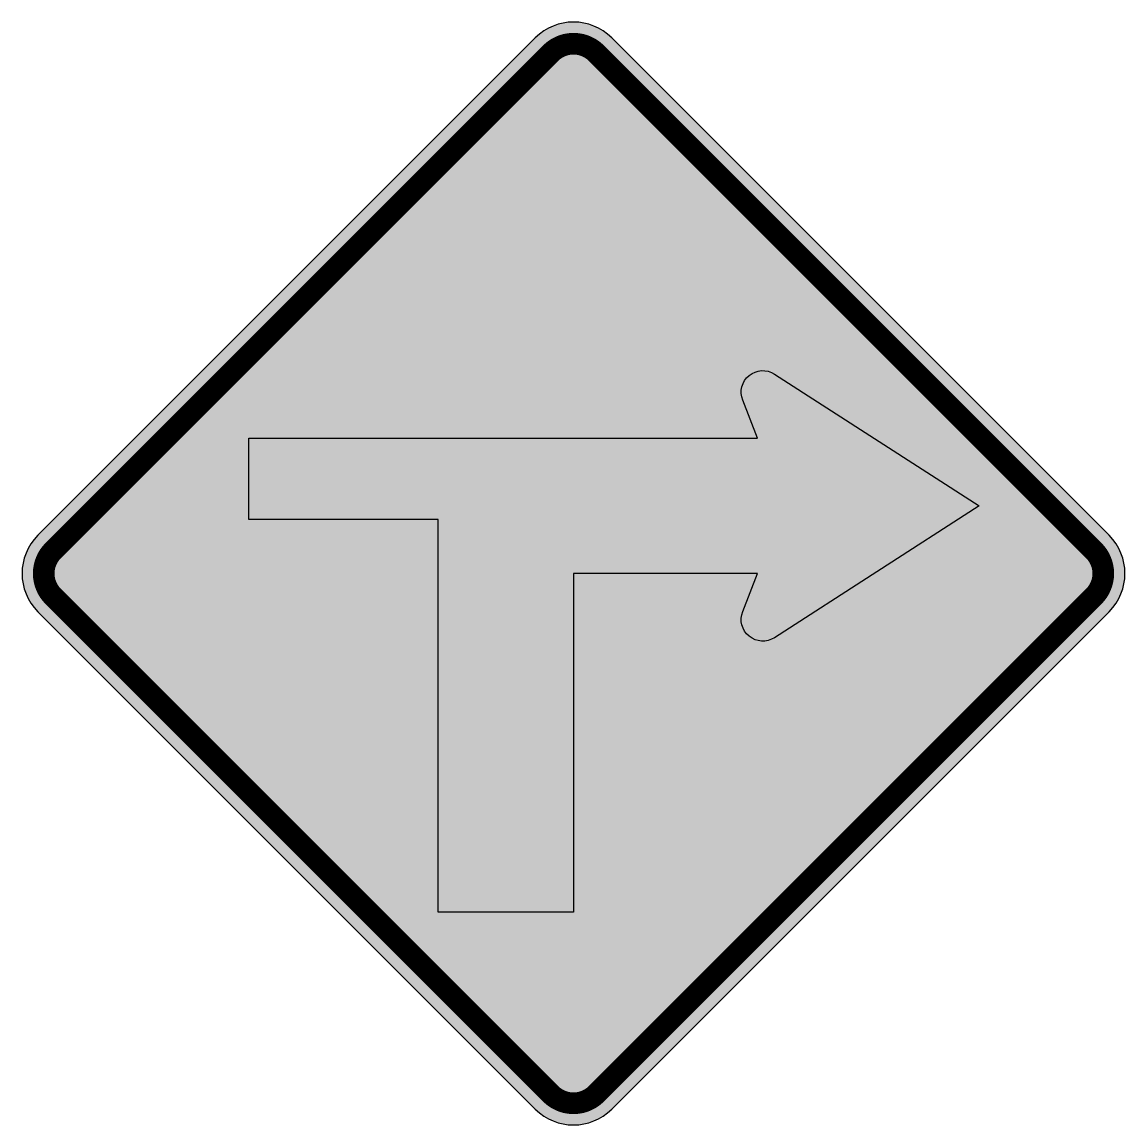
# Model space of a CAD drawing. Header units: millimetres. Extents: x -510 to 510, y -510 to 510.
import ezdxf

# ---------------------------------------------------------------- set-up
doc = ezdxf.new("R2010")
doc.units = ezdxf.units.MM
doc.header["$LTSCALE"] = 10
doc.header["$MEASUREMENT"] = 0
doc.layers.get('0').update_dxf_attribs({"linetype": 'CONTINUOUS'})

msp = doc.modelspace()

# ---------------------------------------------------------------- hatches: boundary and pattern name
h = msp.add_hatch(color=50)
h.dxf.hatch_style = 1
edge = h.paths.add_edge_path()
edge.add_line((35.35533905932732, -494.9747468305834), (494.9747468305834, -35.35533905932732))
edge.add_arc((459.619407771256, 1.4210854715202e-14), 49.99999999999999, 315, 404.9999999999999)
edge.add_line((494.9747468305834, 35.35533905932738), (35.35533905932738, 494.9747468305833))
edge.add_arc((-7.815970093361102e-14, 459.619407771256), 50.00000000000002, 44.99999999999989, 134.9999999999999)
edge.add_line((-35.35533905932742, 494.9747468305834), (-494.9747468305833, 35.35533905932743))
edge.add_arc((-459.619407771256, 0), 49.99999999999998, 134.9999999999999, 224.9999999999999)
edge.add_line((-494.9747468305834, -35.35533905932729), (-35.35533905932743, -494.9747468305833))
edge.add_arc((0, -459.619407771256), 50, 224.9999999999999, 314.9999999999999)
h = msp.add_hatch(color=256)
h.dxf.hatch_style = 1
edge = h.paths.add_edge_path()
edge.add_line((-3.552713678800501e-15, 0), (0, -313))
edge.add_line((0, -313), (-125, -313))
edge.add_line((-125, -313), (-125, 50))
edge.add_line((-125, 50.00000000000001), (-300, 50))
edge.add_line((-300, 50), (-300, 125))
edge.add_line((-300, 125), (170.1204996352574, 125))
edge.add_line((170.1204996352574, 125), (156.369180425528, 160.2272727272727))
edge.add_arc((174.9999999999999, 167.5000000000001), 19.99999999999993, 57.22091933193241, 201.3236862634984, ccw=False)
edge.add_line((185.8280254777063, 184.3152866242043), (375, 62.5))
edge.add_line((375, 62.5), (185.828025477707, -59.31528662420382))
edge.add_arc((175.0000000000003, -42.49999999999966), 20.00000000000013, 158.6763137365016, 302.77908066806833, ccw=False)
edge.add_line((156.3691804255282, -35.22727272727219), (170.1204996352573, 2.131628207280301e-14))
edge.add_line((170.1204996352573, 1.77635683940025e-14), (0, 0))

# ---------------------------------------------------------------- linework, layer by layer
at = {"flags": 128}
msp.add_lwpolyline([(35.35533905932732, -494.9747468305834), (494.9747468305834, -35.35533905932735, 0.414213562373095), (494.9747468305834, 35.35533905932738), (35.35533905932738, 494.9747468305833, 0.414213562373095), (-35.35533905932742, 494.9747468305834), (-494.9747468305833, 35.35533905932741, 0.414213562373095), (-494.9747468305834, -35.35533905932729), (-35.35533905932743, -494.9747468305833, 0.414213562373095)], format="xyb", close=True, dxfattribs=at)
at = {"const_width": 20, "flags": 128}
msp.add_lwpolyline([(21.21320343559637, -480.8326112068522), (480.8326112068522, -21.21320343559637, 0.4142135623730951), (480.8326112068522, 21.21320343559648), (21.21320343559637, 480.8326112068523, 0.4142135623730951), (-21.2132034355964, 480.8326112068523), (-480.8326112068523, 21.21320343559648, 0.4142135623730951), (-480.8326112068523, -21.21320343559637), (-21.21320343559656, -480.8326112068523, 0.4142135623730951), (21.21320343559637, -480.8326112068522, 0.4142135623730951)], format="xyb", dxfattribs=at)
msp.add_lwpolyline([(-3.552713678800501e-15, 0), (0, -313), (-125, -313), (-125, 50.00000000000001), (-300, 50), (-300, 125), (170.1204996352574, 125), (156.369180425528, 160.2272727272727, -0.727227853701025), (185.8280254777063, 184.3152866242043), (375, 62.5), (185.828025477707, -59.31528662420382, -0.7272278537010302), (156.3691804255282, -35.22727272727219), (170.1204996352573, 1.77635683940025e-14)], format="xyb", close=True)

doc.saveas('drawing.dxf')
